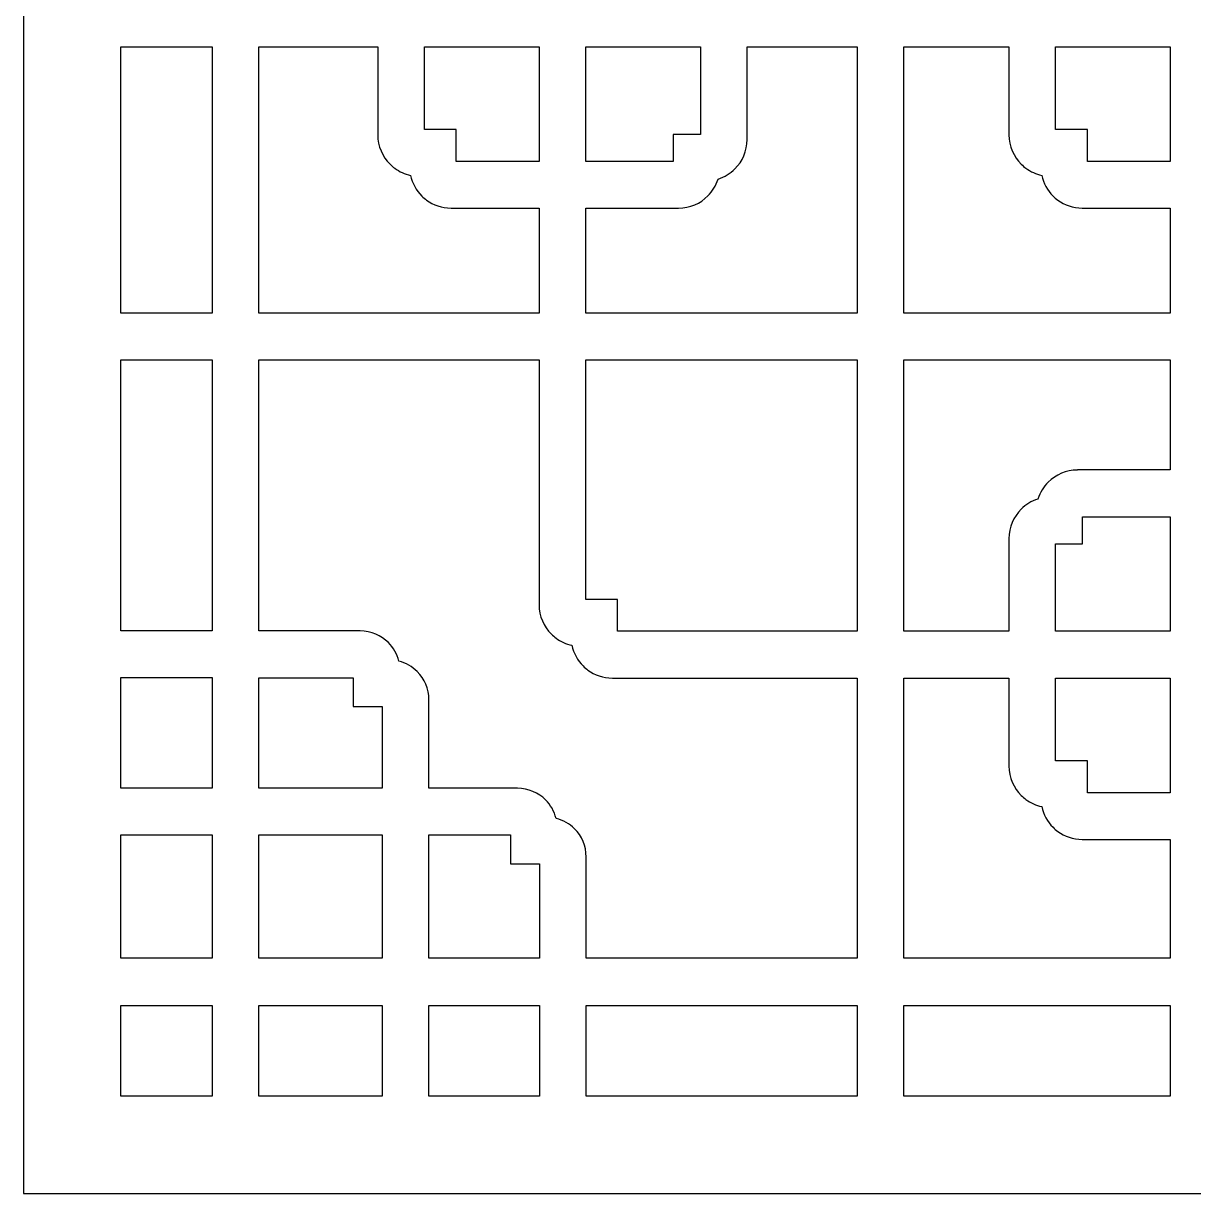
# Model space of a CAD drawing. Header units: centimetres. Extents: x 10.6 to 18.8, y -9.5 to 9.2.
# Drawn here: x 10.552 to 14.677, y 0.968 to 5.092 of the extents above; entities that cross this region are included whole.
import ezdxf

# ---------------------------------------------------------------- set-up
doc = ezdxf.new("R2010")
doc.units = ezdxf.units.CM
doc.header["$MEASUREMENT"] = 0
doc.layers.add('layer 1', color=7, linetype='Continuous')

msp = doc.modelspace()

# ---------------------------------------------------------------- linework, layer by layer
at = {"layer": 'layer 1', "color": 250}
for points, knots in [([(10.55226, 9.21716), (10.55226, 9.21716), (18.80168, 9.21716), (18.80168, 9.21716), (18.80168, 9.21716), (18.80168, 9.21716), (18.80168, 0.96774), (18.80168, 0.96774), (18.80168, 0.96774), (18.80168, 0.96774), (10.55226, 0.96774), (10.55226, 0.96774), (10.55226, 0.96774), (10.55226, 0.96774), (10.55226, 9.21716), (10.55226, 9.21716)], [0, 0, 0, 0, 0.2, 0.2, 0.2, 0.2, 0.4, 0.4, 0.4, 0.4, 0.6, 0.6, 0.6, 0.6, 1, 1, 1, 1]), ([(10.89599, 4.06995), (10.89599, 4.06995), (11.2175, 4.06995), (11.2175, 4.06995), (11.2175, 4.06995), (11.2175, 4.06995), (11.2175, 5.00952), (11.2175, 5.00952), (11.2175, 5.00952), (11.2175, 5.00952), (10.89599, 5.00952), (10.89599, 5.00952), (10.89599, 5.00952), (10.89599, 5.00952), (10.89599, 4.06995), (10.89599, 4.06995)], [0, 0, 0, 0, 0.2, 0.2, 0.2, 0.2, 0.4, 0.4, 0.4, 0.4, 0.6, 0.6, 0.6, 0.6, 1, 1, 1, 1]), ([(12.37003, 4.06995), (12.37003, 4.06995), (12.37003, 4.44087), (12.37003, 4.44087), (12.37003, 4.44087), (12.37003, 4.44087), (12.05972, 4.44087), (12.05972, 4.44087), (12.05972, 4.44087), (12.05972, 4.44087), (12.05972, 4.44055), (12.05972, 4.44055), (12.05972, 4.44055), (12.05972, 4.44055), (12.05972, 4.44055), (12.05972, 4.44055), (12.05972, 4.44055), (12.05972, 4.44055), (12.05972, 4.44087), (12.05972, 4.44087), (12.05972, 4.44087), (12.02729, 4.44087), (11.99739, 4.45136), (11.97329, 4.46907), (11.97329, 4.46907), (11.96754, 4.47329), (11.96196, 4.47808), (11.95663, 4.48338), (11.95663, 4.48338), (11.93697, 4.5029), (11.92281, 4.52805), (11.91675, 4.55621), (11.91675, 4.55621), (11.89627, 4.5606), (11.87742, 4.56925), (11.86118, 4.58117), (11.86118, 4.58117), (11.85543, 4.58539), (11.84986, 4.59018), (11.84453, 4.59548), (11.84453, 4.59548), (11.81792, 4.6219), (11.80138, 4.65864), (11.80138, 4.69921), (11.80138, 4.69921), (11.80138, 4.69921), (11.80138, 5.00952), (11.80138, 5.00952), (11.80138, 5.00952), (11.80138, 5.00952), (11.38249, 5.00952), (11.38249, 5.00952), (11.38249, 5.00952), (11.38249, 5.00952), (11.38249, 4.06995), (11.38249, 4.06995), (11.38249, 4.06995), (11.38249, 4.06995), (12.37003, 4.06995), (12.37003, 4.06995)], [0, 0, 0, 0, 0.0625, 0.0625, 0.0625, 0.0625, 0.125, 0.125, 0.125, 0.125, 0.1875, 0.1875, 0.1875, 0.1875, 0.25, 0.25, 0.25, 0.25, 0.3125, 0.3125, 0.3125, 0.3125, 0.375, 0.375, 0.375, 0.375, 0.4375, 0.4375, 0.4375, 0.4375, 0.5, 0.5, 0.5, 0.5, 0.5625, 0.5625, 0.5625, 0.5625, 0.625, 0.625, 0.625, 0.625, 0.6875, 0.6875, 0.6875, 0.6875, 0.75, 0.75, 0.75, 0.75, 0.8125, 0.8125, 0.8125, 0.8125, 0.875, 0.875, 0.875, 0.875, 1, 1, 1, 1]), ([(12.37003, 4.60521), (12.37003, 4.60521), (12.37003, 5.00952), (12.37003, 5.00952), (12.37003, 5.00952), (12.37003, 5.00952), (11.96573, 5.00952), (11.96573, 5.00952), (11.96573, 5.00952), (11.96573, 5.00952), (11.96573, 4.71731), (11.96573, 4.71731), (11.96573, 4.71731), (11.96573, 4.71731), (11.99565, 4.71731), (11.99565, 4.71731), (11.99565, 4.71731), (11.99565, 4.71731), (12.07815, 4.71731), (12.07815, 4.71731), (12.07815, 4.71731), (12.07815, 4.71731), (12.07815, 4.63514), (12.07815, 4.63514), (12.07815, 4.63514), (12.07815, 4.63514), (12.07815, 4.60521), (12.07815, 4.60521), (12.07815, 4.60521), (12.07815, 4.60521), (12.37003, 4.60521), (12.37003, 4.60521)], [0, 0, 0, 0, 0.1111111, 0.1111111, 0.1111111, 0.1111111, 0.2222222, 0.2222222, 0.2222222, 0.2222222, 0.3333333, 0.3333333, 0.3333333, 0.3333333, 0.4444444, 0.4444444, 0.4444444, 0.4444444, 0.5555556, 0.5555556, 0.5555556, 0.5555556, 0.6666667, 0.6666667, 0.6666667, 0.6666667, 0.7777778, 0.7777778, 0.7777778, 0.7777778, 1, 1, 1, 1]), ([(12.53438, 5.00952), (12.53438, 5.00952), (12.53438, 4.60521), (12.53438, 4.60521), (12.53438, 4.60521), (12.53438, 4.60521), (12.84292, 4.60521), (12.84292, 4.60521), (12.84292, 4.60521), (12.84292, 4.60521), (12.84292, 4.61849), (12.84292, 4.61849), (12.84292, 4.61849), (12.84292, 4.61849), (12.84292, 4.70066), (12.84292, 4.70066), (12.84292, 4.70066), (12.84292, 4.70066), (12.92541, 4.70066), (12.92541, 4.70066), (12.92541, 4.70066), (12.92541, 4.70066), (12.93837, 4.70066), (12.93837, 4.70066), (12.93837, 4.70066), (12.93837, 4.70066), (12.93837, 5.00952), (12.93837, 5.00952), (12.93837, 5.00952), (12.93837, 5.00952), (12.53438, 5.00952), (12.53438, 5.00952)], [0, 0, 0, 0, 0.1111111, 0.1111111, 0.1111111, 0.1111111, 0.2222222, 0.2222222, 0.2222222, 0.2222222, 0.3333333, 0.3333333, 0.3333333, 0.3333333, 0.4444444, 0.4444444, 0.4444444, 0.4444444, 0.5555556, 0.5555556, 0.5555556, 0.5555556, 0.6666667, 0.6666667, 0.6666667, 0.6666667, 0.7777778, 0.7777778, 0.7777778, 0.7777778, 1, 1, 1, 1]), ([(12.53438, 4.44087), (12.53438, 4.44087), (12.53438, 4.06995), (12.53438, 4.06995), (12.53438, 4.06995), (12.53438, 4.06995), (13.49088, 4.06995), (13.49088, 4.06995), (13.49088, 4.06995), (13.49088, 4.06995), (13.49088, 5.00952), (13.49088, 5.00952), (13.49088, 5.00952), (13.49088, 5.00952), (13.10336, 5.00952), (13.10336, 5.00952), (13.10336, 5.00952), (13.10336, 5.00952), (13.10336, 4.68256), (13.10336, 4.68256), (13.10336, 4.68256), (13.10336, 4.68256), (13.10336, 4.68255), (13.10336, 4.68255), (13.10336, 4.68255), (13.10336, 4.68255), (13.10303, 4.68255), (13.10303, 4.68255), (13.10303, 4.68255), (13.10303, 4.64195), (13.08669, 4.6053), (13.06036, 4.57898), (13.06036, 4.57898), (13.04399, 4.56261), (13.02362, 4.5501), (13.00078, 4.54298), (13.00078, 4.54298), (12.99362, 4.52036), (12.98111, 4.5001), (12.96475, 4.4837), (12.96475, 4.4837), (12.96475, 4.4837), (12.96491, 4.48353), (12.96491, 4.48353), (12.96491, 4.48353), (12.9386, 4.45722), (12.90196, 4.44088), (12.86136, 4.44087), (12.86136, 4.44087), (12.86136, 4.44087), (12.86136, 4.44055), (12.86136, 4.44055), (12.86136, 4.44055), (12.86136, 4.44055), (12.86134, 4.44055), (12.86134, 4.44055), (12.86134, 4.44055), (12.86134, 4.44055), (12.86134, 4.44087), (12.86134, 4.44087), (12.86134, 4.44087), (12.86134, 4.44087), (12.53438, 4.44087), (12.53438, 4.44087)], [0, 0, 0, 0, 0.0588235, 0.0588235, 0.0588235, 0.0588235, 0.1176471, 0.1176471, 0.1176471, 0.1176471, 0.1764706, 0.1764706, 0.1764706, 0.1764706, 0.2352941, 0.2352941, 0.2352941, 0.2352941, 0.2941176, 0.2941176, 0.2941176, 0.2941176, 0.3529412, 0.3529412, 0.3529412, 0.3529412, 0.4117647, 0.4117647, 0.4117647, 0.4117647, 0.4705882, 0.4705882, 0.4705882, 0.4705882, 0.5294118, 0.5294118, 0.5294118, 0.5294118, 0.5882353, 0.5882353, 0.5882353, 0.5882353, 0.6470588, 0.6470588, 0.6470588, 0.6470588, 0.7058824, 0.7058824, 0.7058824, 0.7058824, 0.7647059, 0.7647059, 0.7647059, 0.7647059, 0.8235294, 0.8235294, 0.8235294, 0.8235294, 0.8823529, 0.8823529, 0.8823529, 0.8823529, 1, 1, 1, 1]), ([(14.5948, 4.44087), (14.5948, 4.44087), (14.28449, 4.44087), (14.28449, 4.44087), (14.28449, 4.44087), (14.28449, 4.44087), (14.28449, 4.44055), (14.28449, 4.44055), (14.28449, 4.44055), (14.28449, 4.44055), (14.28448, 4.44055), (14.28448, 4.44055), (14.28448, 4.44055), (14.28448, 4.44055), (14.28448, 4.44087), (14.28448, 4.44087), (14.28448, 4.44087), (14.25206, 4.44087), (14.22216, 4.45136), (14.19805, 4.46907), (14.19805, 4.46907), (14.1923, 4.47329), (14.18673, 4.47808), (14.1814, 4.48338), (14.1814, 4.48338), (14.16174, 4.5029), (14.14758, 4.52805), (14.14152, 4.55621), (14.14152, 4.55621), (14.12104, 4.5606), (14.10218, 4.56925), (14.08595, 4.58117), (14.08595, 4.58117), (14.0802, 4.58539), (14.07463, 4.59018), (14.0693, 4.59548), (14.0693, 4.59548), (14.04269, 4.6219), (14.02615, 4.65864), (14.02615, 4.69921), (14.02615, 4.69921), (14.02615, 4.69921), (14.02615, 5.00952), (14.02615, 5.00952), (14.02615, 5.00952), (14.02615, 5.00952), (13.65523, 5.00952), (13.65523, 5.00952), (13.65523, 5.00952), (13.65523, 5.00952), (13.65523, 4.06995), (13.65523, 4.06995), (13.65523, 4.06995), (13.65523, 4.06995), (14.5948, 4.06995), (14.5948, 4.06995), (14.5948, 4.06995), (14.5948, 4.06995), (14.5948, 4.44087), (14.5948, 4.44087)], [0, 0, 0, 0, 0.0625, 0.0625, 0.0625, 0.0625, 0.125, 0.125, 0.125, 0.125, 0.1875, 0.1875, 0.1875, 0.1875, 0.25, 0.25, 0.25, 0.25, 0.3125, 0.3125, 0.3125, 0.3125, 0.375, 0.375, 0.375, 0.375, 0.4375, 0.4375, 0.4375, 0.4375, 0.5, 0.5, 0.5, 0.5, 0.5625, 0.5625, 0.5625, 0.5625, 0.625, 0.625, 0.625, 0.625, 0.6875, 0.6875, 0.6875, 0.6875, 0.75, 0.75, 0.75, 0.75, 0.8125, 0.8125, 0.8125, 0.8125, 0.875, 0.875, 0.875, 0.875, 1, 1, 1, 1]), ([(14.30292, 4.60521), (14.30292, 4.60521), (14.5948, 4.60521), (14.5948, 4.60521), (14.5948, 4.60521), (14.5948, 4.60521), (14.5948, 5.00952), (14.5948, 5.00952), (14.5948, 5.00952), (14.5948, 5.00952), (14.19049, 5.00952), (14.19049, 5.00952), (14.19049, 5.00952), (14.19049, 5.00952), (14.19049, 4.71731), (14.19049, 4.71731), (14.19049, 4.71731), (14.19049, 4.71731), (14.22042, 4.71731), (14.22042, 4.71731), (14.22042, 4.71731), (14.22042, 4.71731), (14.30292, 4.71731), (14.30292, 4.71731), (14.30292, 4.71731), (14.30292, 4.71731), (14.30292, 4.63514), (14.30292, 4.63514), (14.30292, 4.63514), (14.30292, 4.63514), (14.30292, 4.60521), (14.30292, 4.60521)], [0, 0, 0, 0, 0.1111111, 0.1111111, 0.1111111, 0.1111111, 0.2222222, 0.2222222, 0.2222222, 0.2222222, 0.3333333, 0.3333333, 0.3333333, 0.3333333, 0.4444444, 0.4444444, 0.4444444, 0.4444444, 0.5555556, 0.5555556, 0.5555556, 0.5555556, 0.6666667, 0.6666667, 0.6666667, 0.6666667, 0.7777778, 0.7777778, 0.7777778, 0.7777778, 1, 1, 1, 1]), ([(10.89599, 2.95062), (10.89599, 2.95062), (11.2175, 2.95062), (11.2175, 2.95062), (11.2175, 2.95062), (11.2175, 2.95062), (11.2175, 3.9056), (11.2175, 3.9056), (11.2175, 3.9056), (11.2175, 3.9056), (10.89599, 3.9056), (10.89599, 3.9056), (10.89599, 3.9056), (10.89599, 3.9056), (10.89599, 2.95062), (10.89599, 2.95062)], [0, 0, 0, 0, 0.2, 0.2, 0.2, 0.2, 0.4, 0.4, 0.4, 0.4, 0.6, 0.6, 0.6, 0.6, 1, 1, 1, 1]), ([(12.62838, 2.78443), (12.62838, 2.78443), (12.62837, 2.78443), (12.62837, 2.78443), (12.62837, 2.78443), (12.62837, 2.78443), (12.62837, 2.78475), (12.62837, 2.78475), (12.62837, 2.78475), (12.59594, 2.78476), (12.56605, 2.79525), (12.54194, 2.81295), (12.54194, 2.81295), (12.53619, 2.81717), (12.53062, 2.82196), (12.52528, 2.82726), (12.52528, 2.82726), (12.50562, 2.84678), (12.49146, 2.87193), (12.4854, 2.9001), (12.4854, 2.9001), (12.46492, 2.90448), (12.44607, 2.91313), (12.42984, 2.92505), (12.42984, 2.92505), (12.42409, 2.92927), (12.41851, 2.93406), (12.41318, 2.93936), (12.41318, 2.93936), (12.38657, 2.96579), (12.37003, 3.00252), (12.37003, 3.0431), (12.37003, 3.0431), (12.37003, 3.0431), (12.37003, 3.9056), (12.37003, 3.9056), (12.37003, 3.9056), (12.37003, 3.9056), (11.38249, 3.9056), (11.38249, 3.9056), (11.38249, 3.9056), (11.38249, 3.9056), (11.38249, 2.95094), (11.38249, 2.95094), (11.38249, 2.95094), (11.38249, 2.95094), (11.73919, 2.95094), (11.73919, 2.95094), (11.73919, 2.95094), (11.73919, 2.95094), (11.7392, 2.95094), (11.7392, 2.95094), (11.7392, 2.95094), (11.7392, 2.95094), (11.7392, 2.95062), (11.7392, 2.95062), (11.7392, 2.95062), (11.77821, 2.95061), (11.81339, 2.93492), (11.83865, 2.90966), (11.83865, 2.90966), (11.85626, 2.89205), (11.8692, 2.86963), (11.87544, 2.84445), (11.87544, 2.84445), (11.90048, 2.83814), (11.92288, 2.82511), (11.94056, 2.80742), (11.94056, 2.80742), (11.96582, 2.78215), (11.9815, 2.74708), (11.98151, 2.70831), (11.98151, 2.70831), (11.98151, 2.70831), (11.98184, 2.70831), (11.98184, 2.70831), (11.98184, 2.70831), (11.98184, 2.70831), (11.98184, 2.70829), (11.98184, 2.70829), (11.98184, 2.70829), (11.98184, 2.70829), (11.98184, 2.39656), (11.98184, 2.39656), (11.98184, 2.39656), (11.98184, 2.39656), (12.29356, 2.39656), (12.29356, 2.39656), (12.29356, 2.39656), (12.29356, 2.39656), (12.29359, 2.39656), (12.29359, 2.39656), (12.29359, 2.39656), (12.29359, 2.39656), (12.29359, 2.39624), (12.29359, 2.39624), (12.29359, 2.39624), (12.33236, 2.39622), (12.36743, 2.38054), (12.3927, 2.35529), (12.3927, 2.35529), (12.41039, 2.3376), (12.42342, 2.3152), (12.42973, 2.29016), (12.42973, 2.29016), (12.45491, 2.28393), (12.47733, 2.27098), (12.49494, 2.25338), (12.49494, 2.25338), (12.5202, 2.22811), (12.53589, 2.19293), (12.5359, 2.15392), (12.5359, 2.15392), (12.5359, 2.15392), (12.53622, 2.15392), (12.53622, 2.15392), (12.53622, 2.15392), (12.53622, 2.15392), (12.53622, 2.15391), (12.53622, 2.15391), (12.53622, 2.15391), (12.53622, 2.15391), (12.5359, 2.15391), (12.5359, 2.15391), (12.5359, 2.15391), (12.5359, 2.15391), (12.5359, 1.79721), (12.5359, 1.79721), (12.5359, 1.79721), (12.5359, 1.79721), (13.49088, 1.79721), (13.49088, 1.79721), (13.49088, 1.79721), (13.49088, 1.79721), (13.49088, 2.78443), (13.49088, 2.78443), (13.49088, 2.78443), (13.49088, 2.78443), (12.62838, 2.78443), (12.62838, 2.78443)], [0, 0, 0, 0, 0.0277778, 0.0277778, 0.0277778, 0.0277778, 0.0555556, 0.0555556, 0.0555556, 0.0555556, 0.0833333, 0.0833333, 0.0833333, 0.0833333, 0.1111111, 0.1111111, 0.1111111, 0.1111111, 0.1388889, 0.1388889, 0.1388889, 0.1388889, 0.1666667, 0.1666667, 0.1666667, 0.1666667, 0.1944444, 0.1944444, 0.1944444, 0.1944444, 0.2222222, 0.2222222, 0.2222222, 0.2222222, 0.25, 0.25, 0.25, 0.25, 0.2777778, 0.2777778, 0.2777778, 0.2777778, 0.3055556, 0.3055556, 0.3055556, 0.3055556, 0.3333333, 0.3333333, 0.3333333, 0.3333333, 0.3611111, 0.3611111, 0.3611111, 0.3611111, 0.3888889, 0.3888889, 0.3888889, 0.3888889, 0.4166667, 0.4166667, 0.4166667, 0.4166667, 0.4444444, 0.4444444, 0.4444444, 0.4444444, 0.4722222, 0.4722222, 0.4722222, 0.4722222, 0.5, 0.5, 0.5, 0.5, 0.5277778, 0.5277778, 0.5277778, 0.5277778, 0.5555556, 0.5555556, 0.5555556, 0.5555556, 0.5833333, 0.5833333, 0.5833333, 0.5833333, 0.6111111, 0.6111111, 0.6111111, 0.6111111, 0.6388889, 0.6388889, 0.6388889, 0.6388889, 0.6666667, 0.6666667, 0.6666667, 0.6666667, 0.6944444, 0.6944444, 0.6944444, 0.6944444, 0.7222222, 0.7222222, 0.7222222, 0.7222222, 0.75, 0.75, 0.75, 0.75, 0.7777778, 0.7777778, 0.7777778, 0.7777778, 0.8055556, 0.8055556, 0.8055556, 0.8055556, 0.8333333, 0.8333333, 0.8333333, 0.8333333, 0.8611111, 0.8611111, 0.8611111, 0.8611111, 0.8888889, 0.8888889, 0.8888889, 0.8888889, 0.9166667, 0.9166667, 0.9166667, 0.9166667, 0.9444444, 0.9444444, 0.9444444, 0.9444444, 1, 1, 1, 1]), ([(12.6468, 2.97902), (12.6468, 2.97902), (12.6468, 2.94942), (12.6468, 2.94942), (12.6468, 2.94942), (12.6468, 2.94942), (13.49088, 2.94942), (13.49088, 2.94942), (13.49088, 2.94942), (13.49088, 2.94942), (13.49088, 3.9056), (13.49088, 3.9056), (13.49088, 3.9056), (13.49088, 3.9056), (12.53438, 3.9056), (12.53438, 3.9056), (12.53438, 3.9056), (12.53438, 3.9056), (12.53438, 3.0612), (12.53438, 3.0612), (12.53438, 3.0612), (12.53438, 3.0612), (12.56431, 3.0612), (12.56431, 3.0612), (12.56431, 3.0612), (12.56431, 3.0612), (12.6468, 3.06119), (12.6468, 3.06119), (12.6468, 3.06119), (12.6468, 3.06119), (12.6468, 2.97902), (12.6468, 2.97902)], [0, 0, 0, 0, 0.1111111, 0.1111111, 0.1111111, 0.1111111, 0.2222222, 0.2222222, 0.2222222, 0.2222222, 0.3333333, 0.3333333, 0.3333333, 0.3333333, 0.4444444, 0.4444444, 0.4444444, 0.4444444, 0.5555556, 0.5555556, 0.5555556, 0.5555556, 0.6666667, 0.6666667, 0.6666667, 0.6666667, 0.7777778, 0.7777778, 0.7777778, 0.7777778, 1, 1, 1, 1]), ([(14.12829, 3.4156), (14.13542, 3.4384), (14.14792, 3.45874), (14.16427, 3.47509), (14.16427, 3.47509), (14.16427, 3.47509), (14.16459, 3.47509), (14.16459, 3.47509), (14.16459, 3.47509), (14.19091, 3.5014), (14.22744, 3.51774), (14.26782, 3.51775), (14.26782, 3.51775), (14.26782, 3.51775), (14.26782, 3.51807), (14.26782, 3.51807), (14.26782, 3.51807), (14.26782, 3.51807), (14.26784, 3.51807), (14.26784, 3.51807), (14.26784, 3.51807), (14.26784, 3.51807), (14.5948, 3.51807), (14.5948, 3.51807), (14.5948, 3.51807), (14.5948, 3.51807), (14.5948, 3.9056), (14.5948, 3.9056), (14.5948, 3.9056), (14.5948, 3.9056), (13.65523, 3.9056), (13.65523, 3.9056), (13.65523, 3.9056), (13.65523, 3.9056), (13.65523, 2.94942), (13.65523, 2.94942), (13.65523, 2.94942), (13.65523, 2.94942), (14.02615, 2.94942), (14.02615, 2.94942), (14.02615, 2.94942), (14.02615, 2.94942), (14.02615, 3.27606), (14.02615, 3.27606), (14.02615, 3.27606), (14.02615, 3.27606), (14.02583, 3.27606), (14.02583, 3.27606), (14.02583, 3.27606), (14.02583, 3.27606), (14.02583, 3.27607), (14.02583, 3.27607), (14.02583, 3.27607), (14.02583, 3.27607), (14.02615, 3.27607), (14.02615, 3.27607), (14.02615, 3.27607), (14.02616, 3.31638), (14.04256, 3.35297), (14.06898, 3.37947), (14.06898, 3.37947), (14.06898, 3.37947), (14.06882, 3.37964), (14.06882, 3.37964), (14.06882, 3.37964), (14.08517, 3.39599), (14.1055, 3.40848), (14.12829, 3.4156)], [0, 0, 0, 0, 0.0555556, 0.0555556, 0.0555556, 0.0555556, 0.1111111, 0.1111111, 0.1111111, 0.1111111, 0.1666667, 0.1666667, 0.1666667, 0.1666667, 0.2222222, 0.2222222, 0.2222222, 0.2222222, 0.2777778, 0.2777778, 0.2777778, 0.2777778, 0.3333333, 0.3333333, 0.3333333, 0.3333333, 0.3888889, 0.3888889, 0.3888889, 0.3888889, 0.4444444, 0.4444444, 0.4444444, 0.4444444, 0.5, 0.5, 0.5, 0.5, 0.5555556, 0.5555556, 0.5555556, 0.5555556, 0.6111111, 0.6111111, 0.6111111, 0.6111111, 0.6666667, 0.6666667, 0.6666667, 0.6666667, 0.7222222, 0.7222222, 0.7222222, 0.7222222, 0.7777778, 0.7777778, 0.7777778, 0.7777778, 0.8333333, 0.8333333, 0.8333333, 0.8333333, 0.8888889, 0.8888889, 0.8888889, 0.8888889, 1, 1, 1, 1]), ([(14.28595, 3.35308), (14.28595, 3.35308), (14.28595, 3.34013), (14.28595, 3.34013), (14.28595, 3.34013), (14.28595, 3.34013), (14.28594, 3.25763), (14.28594, 3.25763), (14.28594, 3.25763), (14.28594, 3.25763), (14.20377, 3.25763), (14.20377, 3.25763), (14.20377, 3.25763), (14.20377, 3.25763), (14.1905, 3.25763), (14.1905, 3.25763), (14.1905, 3.25763), (14.1905, 3.25763), (14.1905, 2.94942), (14.1905, 2.94942), (14.1905, 2.94942), (14.1905, 2.94942), (14.5948, 2.94942), (14.5948, 2.94942), (14.5948, 2.94942), (14.5948, 2.94942), (14.5948, 3.35308), (14.5948, 3.35308), (14.5948, 3.35308), (14.5948, 3.35308), (14.28595, 3.35308), (14.28595, 3.35308)], [0, 0, 0, 0, 0.1111111, 0.1111111, 0.1111111, 0.1111111, 0.2222222, 0.2222222, 0.2222222, 0.2222222, 0.3333333, 0.3333333, 0.3333333, 0.3333333, 0.4444444, 0.4444444, 0.4444444, 0.4444444, 0.5555556, 0.5555556, 0.5555556, 0.5555556, 0.6666667, 0.6666667, 0.6666667, 0.6666667, 0.7777778, 0.7777778, 0.7777778, 0.7777778, 1, 1, 1, 1]), ([(10.89599, 2.39656), (10.89599, 2.39656), (11.2175, 2.39656), (11.2175, 2.39656), (11.2175, 2.39656), (11.2175, 2.39656), (11.2175, 2.78627), (11.2175, 2.78627), (11.2175, 2.78627), (11.2175, 2.78627), (10.89599, 2.78627), (10.89599, 2.78627), (10.89599, 2.78627), (10.89599, 2.78627), (10.89599, 2.39656), (10.89599, 2.39656)], [0, 0, 0, 0, 0.2, 0.2, 0.2, 0.2, 0.4, 0.4, 0.4, 0.4, 0.6, 0.6, 0.6, 0.6, 1, 1, 1, 1]), ([(11.38249, 2.78595), (11.38249, 2.78595), (11.38249, 2.39656), (11.38249, 2.39656), (11.38249, 2.39656), (11.38249, 2.39656), (11.81685, 2.39656), (11.81685, 2.39656), (11.81685, 2.39656), (11.81685, 2.39656), (11.81685, 2.68404), (11.81685, 2.68404), (11.81685, 2.68404), (11.81685, 2.68404), (11.79743, 2.68404), (11.79743, 2.68404), (11.79743, 2.68404), (11.79743, 2.68404), (11.71494, 2.68404), (11.71494, 2.68404), (11.71494, 2.68404), (11.71494, 2.68404), (11.71494, 2.76653), (11.71494, 2.76653), (11.71494, 2.76653), (11.71494, 2.76653), (11.71494, 2.78595), (11.71494, 2.78595), (11.71494, 2.78595), (11.71494, 2.78595), (11.38249, 2.78595), (11.38249, 2.78595)], [0, 0, 0, 0, 0.1111111, 0.1111111, 0.1111111, 0.1111111, 0.2222222, 0.2222222, 0.2222222, 0.2222222, 0.3333333, 0.3333333, 0.3333333, 0.3333333, 0.4444444, 0.4444444, 0.4444444, 0.4444444, 0.5555556, 0.5555556, 0.5555556, 0.5555556, 0.6666667, 0.6666667, 0.6666667, 0.6666667, 0.7777778, 0.7777778, 0.7777778, 0.7777778, 1, 1, 1, 1]), ([(14.5948, 2.2161), (14.5948, 2.2161), (14.28449, 2.2161), (14.28449, 2.2161), (14.28449, 2.2161), (14.28449, 2.2161), (14.28449, 2.21578), (14.28449, 2.21578), (14.28449, 2.21578), (14.28449, 2.21578), (14.28448, 2.21578), (14.28448, 2.21578), (14.28448, 2.21578), (14.28448, 2.21578), (14.28448, 2.2161), (14.28448, 2.2161), (14.28448, 2.2161), (14.25206, 2.21611), (14.22216, 2.22659), (14.19805, 2.2443), (14.19805, 2.2443), (14.1923, 2.24852), (14.18673, 2.25331), (14.1814, 2.25861), (14.1814, 2.25861), (14.16174, 2.27813), (14.14758, 2.30328), (14.14152, 2.33145), (14.14152, 2.33145), (14.12104, 2.33583), (14.10218, 2.34448), (14.08595, 2.3564), (14.08595, 2.3564), (14.0802, 2.36062), (14.07463, 2.36541), (14.0693, 2.37071), (14.0693, 2.37071), (14.04269, 2.39714), (14.02615, 2.43387), (14.02615, 2.47444), (14.02615, 2.47444), (14.02615, 2.47444), (14.02615, 2.78443), (14.02615, 2.78443), (14.02615, 2.78443), (14.02615, 2.78443), (13.65523, 2.78443), (13.65523, 2.78443), (13.65523, 2.78443), (13.65523, 2.78443), (13.65523, 1.79721), (13.65523, 1.79721), (13.65523, 1.79721), (13.65523, 1.79721), (14.5948, 1.79721), (14.5948, 1.79721), (14.5948, 1.79721), (14.5948, 1.79721), (14.5948, 2.2161), (14.5948, 2.2161)], [0, 0, 0, 0, 0.0625, 0.0625, 0.0625, 0.0625, 0.125, 0.125, 0.125, 0.125, 0.1875, 0.1875, 0.1875, 0.1875, 0.25, 0.25, 0.25, 0.25, 0.3125, 0.3125, 0.3125, 0.3125, 0.375, 0.375, 0.375, 0.375, 0.4375, 0.4375, 0.4375, 0.4375, 0.5, 0.5, 0.5, 0.5, 0.5625, 0.5625, 0.5625, 0.5625, 0.625, 0.625, 0.625, 0.625, 0.6875, 0.6875, 0.6875, 0.6875, 0.75, 0.75, 0.75, 0.75, 0.8125, 0.8125, 0.8125, 0.8125, 0.875, 0.875, 0.875, 0.875, 1, 1, 1, 1]), ([(14.30292, 2.38044), (14.30292, 2.38044), (14.5948, 2.38044), (14.5948, 2.38044), (14.5948, 2.38044), (14.5948, 2.38044), (14.5948, 2.78443), (14.5948, 2.78443), (14.5948, 2.78443), (14.5948, 2.78443), (14.19049, 2.78443), (14.19049, 2.78443), (14.19049, 2.78443), (14.19049, 2.78443), (14.19049, 2.49287), (14.19049, 2.49287), (14.19049, 2.49287), (14.19049, 2.49287), (14.22042, 2.49287), (14.22042, 2.49287), (14.22042, 2.49287), (14.22042, 2.49287), (14.30292, 2.49287), (14.30292, 2.49287), (14.30292, 2.49287), (14.30292, 2.49287), (14.30292, 2.41037), (14.30292, 2.41037), (14.30292, 2.41037), (14.30292, 2.41037), (14.30292, 2.38044), (14.30292, 2.38044)], [0, 0, 0, 0, 0.1111111, 0.1111111, 0.1111111, 0.1111111, 0.2222222, 0.2222222, 0.2222222, 0.2222222, 0.3333333, 0.3333333, 0.3333333, 0.3333333, 0.4444444, 0.4444444, 0.4444444, 0.4444444, 0.5555556, 0.5555556, 0.5555556, 0.5555556, 0.6666667, 0.6666667, 0.6666667, 0.6666667, 0.7777778, 0.7777778, 0.7777778, 0.7777778, 1, 1, 1, 1]), ([(10.89599, 1.79721), (10.89599, 1.79721), (11.2175, 1.79721), (11.2175, 1.79721), (11.2175, 1.79721), (11.2175, 1.79721), (11.2175, 2.23157), (11.2175, 2.23157), (11.2175, 2.23157), (11.2175, 2.23157), (10.89599, 2.23157), (10.89599, 2.23157), (10.89599, 2.23157), (10.89599, 2.23157), (10.89599, 1.79721), (10.89599, 1.79721)], [0, 0, 0, 0, 0.2, 0.2, 0.2, 0.2, 0.4, 0.4, 0.4, 0.4, 0.6, 0.6, 0.6, 0.6, 1, 1, 1, 1]), ([(11.38249, 1.79721), (11.38249, 1.79721), (11.81685, 1.79721), (11.81685, 1.79721), (11.81685, 1.79721), (11.81685, 1.79721), (11.81685, 2.23157), (11.81685, 2.23157), (11.81685, 2.23157), (11.81685, 2.23157), (11.38249, 2.23157), (11.38249, 2.23157), (11.38249, 2.23157), (11.38249, 2.23157), (11.38249, 1.79721), (11.38249, 1.79721)], [0, 0, 0, 0, 0.2, 0.2, 0.2, 0.2, 0.4, 0.4, 0.4, 0.4, 0.6, 0.6, 0.6, 0.6, 1, 1, 1, 1]), ([(11.98184, 1.79721), (11.98184, 1.79721), (12.37155, 1.79721), (12.37155, 1.79721), (12.37155, 1.79721), (12.37155, 1.79721), (12.37155, 2.12966), (12.37155, 2.12966), (12.37155, 2.12966), (12.37155, 2.12966), (12.35181, 2.12966), (12.35181, 2.12966), (12.35181, 2.12966), (12.35181, 2.12966), (12.26932, 2.12966), (12.26932, 2.12966), (12.26932, 2.12966), (12.26932, 2.12966), (12.26932, 2.21216), (12.26932, 2.21216), (12.26932, 2.21216), (12.26932, 2.21216), (12.26932, 2.23157), (12.26932, 2.23157), (12.26932, 2.23157), (12.26932, 2.23157), (11.98184, 2.23157), (11.98184, 2.23157), (11.98184, 2.23157), (11.98184, 2.23157), (11.98184, 1.79721), (11.98184, 1.79721)], [0, 0, 0, 0, 0.1111111, 0.1111111, 0.1111111, 0.1111111, 0.2222222, 0.2222222, 0.2222222, 0.2222222, 0.3333333, 0.3333333, 0.3333333, 0.3333333, 0.4444444, 0.4444444, 0.4444444, 0.4444444, 0.5555556, 0.5555556, 0.5555556, 0.5555556, 0.6666667, 0.6666667, 0.6666667, 0.6666667, 0.7777778, 0.7777778, 0.7777778, 0.7777778, 1, 1, 1, 1]), ([(11.2175, 1.31147), (11.2175, 1.31147), (11.2175, 1.63071), (11.2175, 1.63071), (11.2175, 1.63071), (11.2175, 1.63071), (10.89599, 1.63071), (10.89599, 1.63071), (10.89599, 1.63071), (10.89599, 1.63071), (10.89599, 1.31147), (10.89599, 1.31147), (10.89599, 1.31147), (10.89599, 1.31147), (11.2175, 1.31147), (11.2175, 1.31147)], [0, 0, 0, 0, 0.2, 0.2, 0.2, 0.2, 0.4, 0.4, 0.4, 0.4, 0.6, 0.6, 0.6, 0.6, 1, 1, 1, 1]), ([(11.81685, 1.31147), (11.81685, 1.31147), (11.81685, 1.63071), (11.81685, 1.63071), (11.81685, 1.63071), (11.81685, 1.63071), (11.38249, 1.63071), (11.38249, 1.63071), (11.38249, 1.63071), (11.38249, 1.63071), (11.38249, 1.31147), (11.38249, 1.31147), (11.38249, 1.31147), (11.38249, 1.31147), (11.81685, 1.31147), (11.81685, 1.31147)], [0, 0, 0, 0, 0.2, 0.2, 0.2, 0.2, 0.4, 0.4, 0.4, 0.4, 0.6, 0.6, 0.6, 0.6, 1, 1, 1, 1]), ([(12.37155, 1.31147), (12.37155, 1.31147), (12.37155, 1.63071), (12.37155, 1.63071), (12.37155, 1.63071), (12.37155, 1.63071), (11.98184, 1.63071), (11.98184, 1.63071), (11.98184, 1.63071), (11.98184, 1.63071), (11.98184, 1.31147), (11.98184, 1.31147), (11.98184, 1.31147), (11.98184, 1.31147), (12.37155, 1.31147), (12.37155, 1.31147)], [0, 0, 0, 0, 0.2, 0.2, 0.2, 0.2, 0.4, 0.4, 0.4, 0.4, 0.6, 0.6, 0.6, 0.6, 1, 1, 1, 1]), ([(13.49088, 1.31147), (13.49088, 1.31147), (13.49088, 1.63071), (13.49088, 1.63071), (13.49088, 1.63071), (13.49088, 1.63071), (12.5359, 1.63071), (12.5359, 1.63071), (12.5359, 1.63071), (12.5359, 1.63071), (12.5359, 1.31147), (12.5359, 1.31147), (12.5359, 1.31147), (12.5359, 1.31147), (13.49088, 1.31147), (13.49088, 1.31147)], [0, 0, 0, 0, 0.2, 0.2, 0.2, 0.2, 0.4, 0.4, 0.4, 0.4, 0.6, 0.6, 0.6, 0.6, 1, 1, 1, 1]), ([(14.5948, 1.31147), (14.5948, 1.31147), (14.5948, 1.63071), (14.5948, 1.63071), (14.5948, 1.63071), (14.5948, 1.63071), (13.65523, 1.63071), (13.65523, 1.63071), (13.65523, 1.63071), (13.65523, 1.63071), (13.65523, 1.31147), (13.65523, 1.31147), (13.65523, 1.31147), (13.65523, 1.31147), (14.5948, 1.31147), (14.5948, 1.31147)], [0, 0, 0, 0, 0.2, 0.2, 0.2, 0.2, 0.4, 0.4, 0.4, 0.4, 0.6, 0.6, 0.6, 0.6, 1, 1, 1, 1])]:
    msp.add_open_spline(points, degree=3, knots=knots, dxfattribs=at)

doc.saveas('drawing.dxf')
